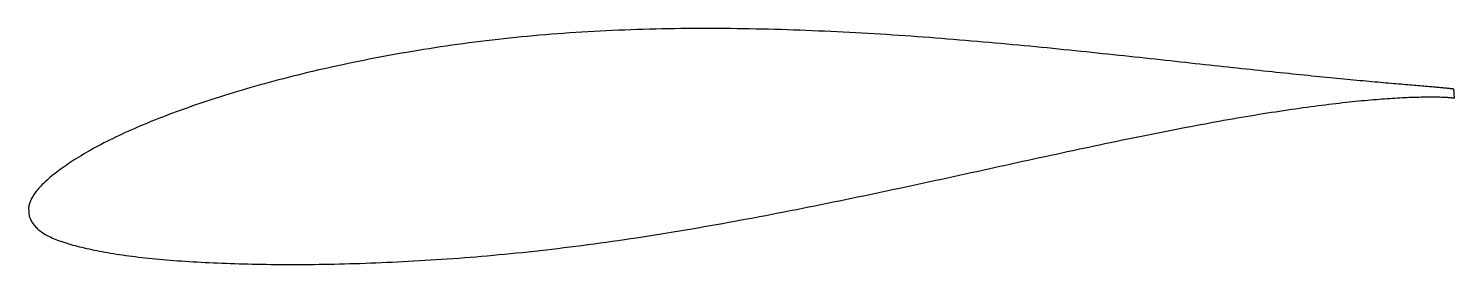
# Model space of a CAD drawing. Header units: metres. Extents: x -25.4 to 51.5, y -4.8 to 7.9.
import ezdxf

# ---------------------------------------------------------------- set-up
doc = ezdxf.new("R2010")
doc.units = ezdxf.units.M

msp = doc.modelspace()

# ---------------------------------------------------------------- linework, layer by layer
msp.add_lwpolyline([(51.414, 4.606), (51.412, 4.607), (51.408, 4.608), (51.4, 4.609), (51.39, 4.611), (51.376, 4.613), (51.36, 4.616), (51.341, 4.618), (51.318, 4.621), (51.293, 4.624), (51.265, 4.628), (51.234, 4.632), (51.2, 4.635), (51.162, 4.639), (51.122, 4.644), (51.079, 4.648), (51.034, 4.653), (50.985, 4.658), (50.933, 4.663), (50.878, 4.668), (50.821, 4.673), (50.76, 4.679), (50.697, 4.685), (50.63, 4.691), (50.561, 4.697), (50.489, 4.703), (50.414, 4.71), (50.336, 4.717), (50.255, 4.724), (50.172, 4.731), (50.085, 4.738), (49.996, 4.746), (49.903, 4.754), (49.808, 4.762), (49.71, 4.77), (49.609, 4.779), (49.506, 4.788), (49.399, 4.797), (49.29, 4.806), (49.178, 4.816), (49.063, 4.825), (48.945, 4.835), (48.825, 4.846), (48.702, 4.856), (48.576, 4.867), (48.447, 4.878), (48.316, 4.889), (48.181, 4.901), (48.045, 4.913), (47.905, 4.925), (47.763, 4.938), (47.618, 4.95), (47.47, 4.964), (47.319, 4.977), (47.166, 4.991), (47.011, 5.005), (46.852, 5.019), (46.691, 5.034), (46.528, 5.049), (46.361, 5.064), (46.193, 5.08), (46.021, 5.096), (45.847, 5.113), (45.671, 5.129), (45.492, 5.146), (45.31, 5.163), (45.126, 5.181), (44.94, 5.2), (44.751, 5.218), (44.559, 5.237), (44.365, 5.256), (44.169, 5.276), (43.97, 5.295), (43.769, 5.316), (43.565, 5.336), (43.359, 5.357), (43.15, 5.378), (42.94, 5.4), (42.727, 5.422), (42.511, 5.444), (42.293, 5.466), (42.073, 5.489), (41.851, 5.512), (41.627, 5.536), (41.4, 5.56), (41.171, 5.584), (40.94, 5.608), (40.706, 5.633), (40.471, 5.658), (40.233, 5.683), (39.994, 5.709), (39.752, 5.735), (39.508, 5.761), (39.262, 5.788), (39.014, 5.814), (38.764, 5.841), (38.511, 5.869), (38.257, 5.896), (38.001, 5.924), (37.743, 5.952), (37.483, 5.98), (37.221, 6.009), (36.958, 6.038), (36.692, 6.067), (36.424, 6.096), (36.155, 6.125), (35.884, 6.155), (35.611, 6.184), (35.336, 6.215), (35.06, 6.245), (34.782, 6.275), (34.502, 6.305), (34.22, 6.335), (33.937, 6.366), (33.652, 6.397), (33.366, 6.427), (33.078, 6.458), (32.788, 6.488), (32.497, 6.519), (32.204, 6.55), (31.91, 6.581), (31.615, 6.612), (31.318, 6.642), (31.019, 6.673), (30.719, 6.704), (30.418, 6.734), (30.115, 6.765), (29.811, 6.795), (29.506, 6.826), (29.2, 6.856), (28.892, 6.886), (28.583, 6.916), (28.273, 6.946), (27.961, 6.975), (27.649, 7.004), (27.335, 7.034), (27.02, 7.062), (26.704, 7.091), (26.387, 7.119), (26.07, 7.147), (25.751, 7.175), (25.431, 7.203), (25.11, 7.23), (24.788, 7.257), (24.465, 7.283), (24.142, 7.309), (23.817, 7.335), (23.492, 7.361), (23.166, 7.385), (22.839, 7.41), (22.511, 7.434), (22.183, 7.457), (21.854, 7.48), (21.524, 7.503), (21.194, 7.525), (20.863, 7.546), (20.531, 7.567), (20.199, 7.587), (19.867, 7.607), (19.533, 7.626), (19.2, 7.645), (18.866, 7.662), (18.531, 7.68), (18.196, 7.697), (17.861, 7.713), (17.525, 7.728), (17.189, 7.742), (16.853, 7.756), (16.516, 7.77), (16.18, 7.782), (15.843, 7.794), (15.505, 7.805), (15.168, 7.816), (14.83, 7.825), (14.493, 7.834), (14.155, 7.842), (13.817, 7.849), (13.479, 7.856), (13.142, 7.862), (12.804, 7.867), (12.466, 7.87), (12.128, 7.873), (11.791, 7.876), (11.453, 7.877), (11.116, 7.877), (10.779, 7.877), (10.442, 7.876), (10.105, 7.873), (9.769, 7.87), (9.433, 7.866), (9.097, 7.86), (8.761, 7.854), (8.426, 7.847), (8.092, 7.839), (7.757, 7.829), (7.424, 7.819), (7.09, 7.808), (6.757, 7.796), (6.425, 7.782), (6.093, 7.768), (5.762, 7.752), (5.431, 7.736), (5.101, 7.718), (4.772, 7.699), (4.443, 7.68), (4.115, 7.659), (3.788, 7.637), (3.462, 7.614), (3.136, 7.589), (2.811, 7.564), (2.487, 7.537), (2.164, 7.51), (1.842, 7.482), (1.52, 7.452), (1.2, 7.421), (0.881, 7.39), (0.562, 7.357), (0.245, 7.323), (-0.072, 7.288), (-0.387, 7.252), (-0.702, 7.215), (-1.015, 7.176), (-1.327, 7.137), (-1.638, 7.097), (-1.948, 7.056), (-2.257, 7.013), (-2.564, 6.97), (-2.87, 6.926), (-3.175, 6.881), (-3.479, 6.834), (-3.781, 6.787), (-4.082, 6.74), (-4.382, 6.691), (-4.68, 6.641), (-4.977, 6.591), (-5.273, 6.54), (-5.567, 6.487), (-5.86, 6.435), (-6.151, 6.381), (-6.44, 6.327), (-6.729, 6.272), (-7.015, 6.216), (-7.3, 6.159), (-7.584, 6.102), (-7.866, 6.045), (-8.146, 5.986), (-8.425, 5.927), (-8.702, 5.867), (-8.977, 5.807), (-9.251, 5.746), (-9.523, 5.684), (-9.793, 5.622), (-10.061, 5.56), (-10.328, 5.496), (-10.593, 5.432), (-10.856, 5.367), (-11.117, 5.302), (-11.376, 5.237), (-11.634, 5.17), (-11.889, 5.104), (-12.143, 5.037), (-12.395, 4.969), (-12.644, 4.901), (-12.892, 4.832), (-13.138, 4.763), (-13.382, 4.693), (-13.623, 4.623), (-13.863, 4.553), (-14.101, 4.482), (-14.336, 4.411), (-14.57, 4.34), (-14.801, 4.268), (-15.03, 4.195), (-15.257, 4.123), (-15.482, 4.05), (-15.705, 3.977), (-15.925, 3.904), (-16.144, 3.83), (-16.36, 3.756), (-16.574, 3.682), (-16.785, 3.607), (-16.994, 3.533), (-17.202, 3.458), (-17.406, 3.383), (-17.609, 3.308), (-17.809, 3.233), (-18.006, 3.157), (-18.202, 3.082), (-18.395, 3.006), (-18.585, 2.93), (-18.773, 2.854), (-18.959, 2.778), (-19.143, 2.701), (-19.323, 2.625), (-19.502, 2.549), (-19.678, 2.472), (-19.851, 2.396), (-20.022, 2.319), (-20.191, 2.243), (-20.356, 2.166), (-20.52, 2.09), (-20.681, 2.013), (-20.839, 1.937), (-20.995, 1.86), (-21.148, 1.783), (-21.298, 1.707), (-21.446, 1.63), (-21.591, 1.554), (-21.734, 1.477), (-21.874, 1.401), (-22.011, 1.324), (-22.146, 1.248), (-22.278, 1.172), (-22.407, 1.096), (-22.534, 1.02), (-22.658, 0.945), (-22.779, 0.869), (-22.898, 0.794), (-23.013, 0.72), (-23.127, 0.646), (-23.237, 0.572), (-23.345, 0.498), (-23.45, 0.425), (-23.552, 0.353), (-23.651, 0.281), (-23.748, 0.21), (-23.842, 0.139), (-23.933, 0.068), (-24.021, -0.001), (-24.107, -0.071), (-24.19, -0.139), (-24.27, -0.208), (-24.347, -0.275), (-24.421, -0.343), (-24.493, -0.41), (-24.562, -0.476), (-24.628, -0.542), (-24.691, -0.607), (-24.751, -0.672), (-24.808, -0.737), (-24.863, -0.801), (-24.914, -0.865), (-24.963, -0.928), (-25.009, -0.991), (-25.052, -1.053), (-25.092, -1.114), (-25.13, -1.175), (-25.164, -1.235), (-25.196, -1.294), (-25.225, -1.351), (-25.251, -1.408), (-25.274, -1.463), (-25.294, -1.516), (-25.312, -1.567), (-25.327, -1.615), (-25.339, -1.66), (-25.349, -1.7), (-25.356, -1.734), (-25.361, -1.761), (-25.364, -1.778), (-25.323, -2.269), (-25.321, -2.273), (-25.316, -2.284), (-25.307, -2.302), (-25.294, -2.329), (-25.278, -2.366), (-25.258, -2.41), (-25.235, -2.457), (-25.209, -2.506), (-25.179, -2.557), (-25.147, -2.608), (-25.111, -2.66), (-25.073, -2.711), (-25.032, -2.761), (-24.988, -2.811), (-24.941, -2.86), (-24.892, -2.908), (-24.839, -2.956), (-24.784, -3.002), (-24.726, -3.048), (-24.665, -3.093), (-24.601, -3.136), (-24.534, -3.179), (-24.465, -3.221), (-24.392, -3.263), (-24.317, -3.303), (-24.239, -3.343), (-24.159, -3.381), (-24.075, -3.419), (-23.989, -3.456), (-23.9, -3.493), (-23.808, -3.529), (-23.713, -3.564), (-23.616, -3.598), (-23.516, -3.632), (-23.413, -3.666), (-23.307, -3.699), (-23.199, -3.731), (-23.087, -3.764), (-22.973, -3.796), (-22.857, -3.827), (-22.737, -3.858), (-22.615, -3.889), (-22.49, -3.92), (-22.362, -3.95), (-22.232, -3.98), (-22.099, -4.01), (-21.963, -4.039), (-21.825, -4.068), (-21.684, -4.097), (-21.54, -4.125), (-21.394, -4.152), (-21.245, -4.18), (-21.093, -4.206), (-20.939, -4.232), (-20.782, -4.258), (-20.623, -4.283), (-20.461, -4.308), (-20.297, -4.331), (-20.13, -4.355), (-19.961, -4.378), (-19.789, -4.4), (-19.614, -4.422), (-19.438, -4.443), (-19.258, -4.463), (-19.076, -4.483), (-18.892, -4.503), (-18.706, -4.522), (-18.517, -4.54), (-18.325, -4.559), (-18.131, -4.576), (-17.935, -4.593), (-17.736, -4.609), (-17.535, -4.625), (-17.332, -4.641), (-17.127, -4.656), (-16.919, -4.67), (-16.709, -4.684), (-16.497, -4.697), (-16.282, -4.71), (-16.065, -4.722), (-15.846, -4.734), (-15.625, -4.745), (-15.402, -4.755), (-15.176, -4.765), (-14.948, -4.775), (-14.718, -4.784), (-14.487, -4.792), (-14.253, -4.8), (-14.016, -4.807), (-13.778, -4.814), (-13.538, -4.82), (-13.296, -4.825), (-13.052, -4.83), (-12.806, -4.834), (-12.558, -4.838), (-12.308, -4.841), (-12.056, -4.844), (-11.802, -4.846), (-11.546, -4.847), (-11.288, -4.848), (-11.029, -4.848), (-10.768, -4.847), (-10.505, -4.845), (-10.24, -4.843), (-9.973, -4.84), (-9.705, -4.837), (-9.435, -4.833), (-9.163, -4.828), (-8.89, -4.823), (-8.615, -4.817), (-8.338, -4.81), (-8.06, -4.802), (-7.78, -4.793), (-7.499, -4.785), (-7.216, -4.775), (-6.932, -4.765), (-6.645, -4.754), (-6.358, -4.742), (-6.069, -4.729), (-5.779, -4.716), (-5.487, -4.702), (-5.194, -4.687), (-4.899, -4.672), (-4.604, -4.656), (-4.306, -4.639), (-4.008, -4.622), (-3.708, -4.603), (-3.407, -4.584), (-3.105, -4.564), (-2.802, -4.543), (-2.497, -4.521), (-2.191, -4.499), (-1.885, -4.476), (-1.577, -4.451), (-1.268, -4.426), (-0.958, -4.401), (-0.647, -4.374), (-0.335, -4.346), (-0.022, -4.317), (0.293, -4.288), (0.607, -4.257), (0.923, -4.225), (1.24, -4.193), (1.558, -4.16), (1.876, -4.125), (2.195, -4.09), (2.515, -4.054), (2.836, -4.017), (3.157, -3.978), (3.479, -3.939), (3.802, -3.899), (4.126, -3.859), (4.45, -3.817), (4.775, -3.775), (5.1, -3.731), (5.426, -3.687), (5.752, -3.641), (6.079, -3.595), (6.407, -3.548), (6.735, -3.5), (7.063, -3.451), (7.392, -3.402), (7.721, -3.351), (8.05, -3.3), (8.38, -3.248), (8.71, -3.195), (9.041, -3.142), (9.372, -3.088), (9.703, -3.033), (10.034, -2.977), (10.365, -2.921), (10.697, -2.864), (11.028, -2.806), (11.36, -2.748), (11.692, -2.689), (12.024, -2.629), (12.356, -2.569), (12.688, -2.509), (13.02, -2.447), (13.353, -2.386), (13.685, -2.324), (14.017, -2.261), (14.348, -2.197), (14.68, -2.134), (15.012, -2.07), (15.343, -2.005), (15.675, -1.94), (16.006, -1.875), (16.336, -1.809), (16.667, -1.743), (16.997, -1.677), (17.327, -1.61), (17.657, -1.544), (17.986, -1.476), (18.315, -1.409), (18.644, -1.341), (18.972, -1.274), (19.299, -1.205), (19.626, -1.137), (19.953, -1.069), (20.279, -1), (20.605, -0.931), (20.93, -0.862), (21.254, -0.793), (21.578, -0.724), (21.901, -0.655), (22.223, -0.586), (22.545, -0.517), (22.866, -0.447), (23.186, -0.378), (23.506, -0.309), (23.825, -0.239), (24.143, -0.17), (24.46, -0.101), (24.776, -0.032), (25.092, 0.037), (25.406, 0.106), (25.72, 0.174), (26.032, 0.243), (26.344, 0.311), (26.655, 0.379), (26.964, 0.447), (27.273, 0.515), (27.58, 0.582), (27.887, 0.649), (28.192, 0.716), (28.497, 0.782), (28.8, 0.848), (29.102, 0.914), (29.402, 0.98), (29.702, 1.045), (30, 1.109), (30.297, 1.173), (30.593, 1.237), (30.888, 1.301), (31.181, 1.363), (31.473, 1.426), (31.763, 1.487), (32.052, 1.549), (32.34, 1.61), (32.626, 1.67), (32.911, 1.73), (33.194, 1.789), (33.476, 1.848), (33.757, 1.906), (34.036, 1.963), (34.313, 2.02), (34.588, 2.076), (34.863, 2.132), (35.135, 2.187), (35.406, 2.241), (35.675, 2.295), (35.943, 2.348), (36.209, 2.4), (36.473, 2.452), (36.735, 2.502), (36.996, 2.552), (37.255, 2.602), (37.512, 2.65), (37.767, 2.698), (38.02, 2.745), (38.272, 2.792), (38.522, 2.837), (38.77, 2.882), (39.016, 2.926), (39.26, 2.969), (39.502, 3.012), (39.742, 3.053), (39.98, 3.094), (40.216, 3.135), (40.45, 3.174), (40.682, 3.212), (40.913, 3.25), (41.141, 3.287), (41.366, 3.323), (41.59, 3.359), (41.812, 3.393), (42.032, 3.427), (42.249, 3.46), (42.464, 3.492), (42.677, 3.523), (42.888, 3.554), (43.097, 3.584), (43.303, 3.613), (43.507, 3.641), (43.709, 3.668), (43.909, 3.695), (44.106, 3.721), (44.301, 3.746), (44.494, 3.77), (44.684, 3.794), (44.872, 3.816), (45.057, 3.838), (45.24, 3.86), (45.421, 3.88), (45.6, 3.9), (45.776, 3.919), (45.949, 3.937), (46.12, 3.955), (46.289, 3.971), (46.455, 3.987), (46.618, 4.003), (46.779, 4.017), (46.938, 4.031), (47.094, 4.044), (47.247, 4.057), (47.398, 4.069), (47.546, 4.081), (47.692, 4.091), (47.835, 4.101), (47.975, 4.111), (48.113, 4.12), (48.248, 4.128), (48.381, 4.136), (48.511, 4.143), (48.638, 4.149), (48.762, 4.155), (48.884, 4.161), (49.003, 4.166), (49.12, 4.17), (49.233, 4.174), (49.344, 4.178), (49.453, 4.181), (49.558, 4.183), (49.661, 4.186), (49.761, 4.187), (49.858, 4.189), (49.952, 4.19), (50.044, 4.19), (50.132, 4.191), (50.218, 4.191), (50.301, 4.19), (50.382, 4.189), (50.459, 4.188), (50.534, 4.187), (50.605, 4.186), (50.674, 4.184), (50.74, 4.182), (50.803, 4.179), (50.864, 4.177), (50.921, 4.174), (50.975, 4.172), (51.027, 4.169), (51.076, 4.166), (51.121, 4.163), (51.164, 4.16), (51.204, 4.157), (51.241, 4.154), (51.275, 4.15), (51.306, 4.147), (51.335, 4.144), (51.36, 4.141), (51.382, 4.139), (51.402, 4.136), (51.418, 4.134), (51.431, 4.131), (51.442, 4.13), (51.449, 4.128), (51.454, 4.127), (51.455, 4.127)], close=True)

doc.saveas('drawing.dxf')
